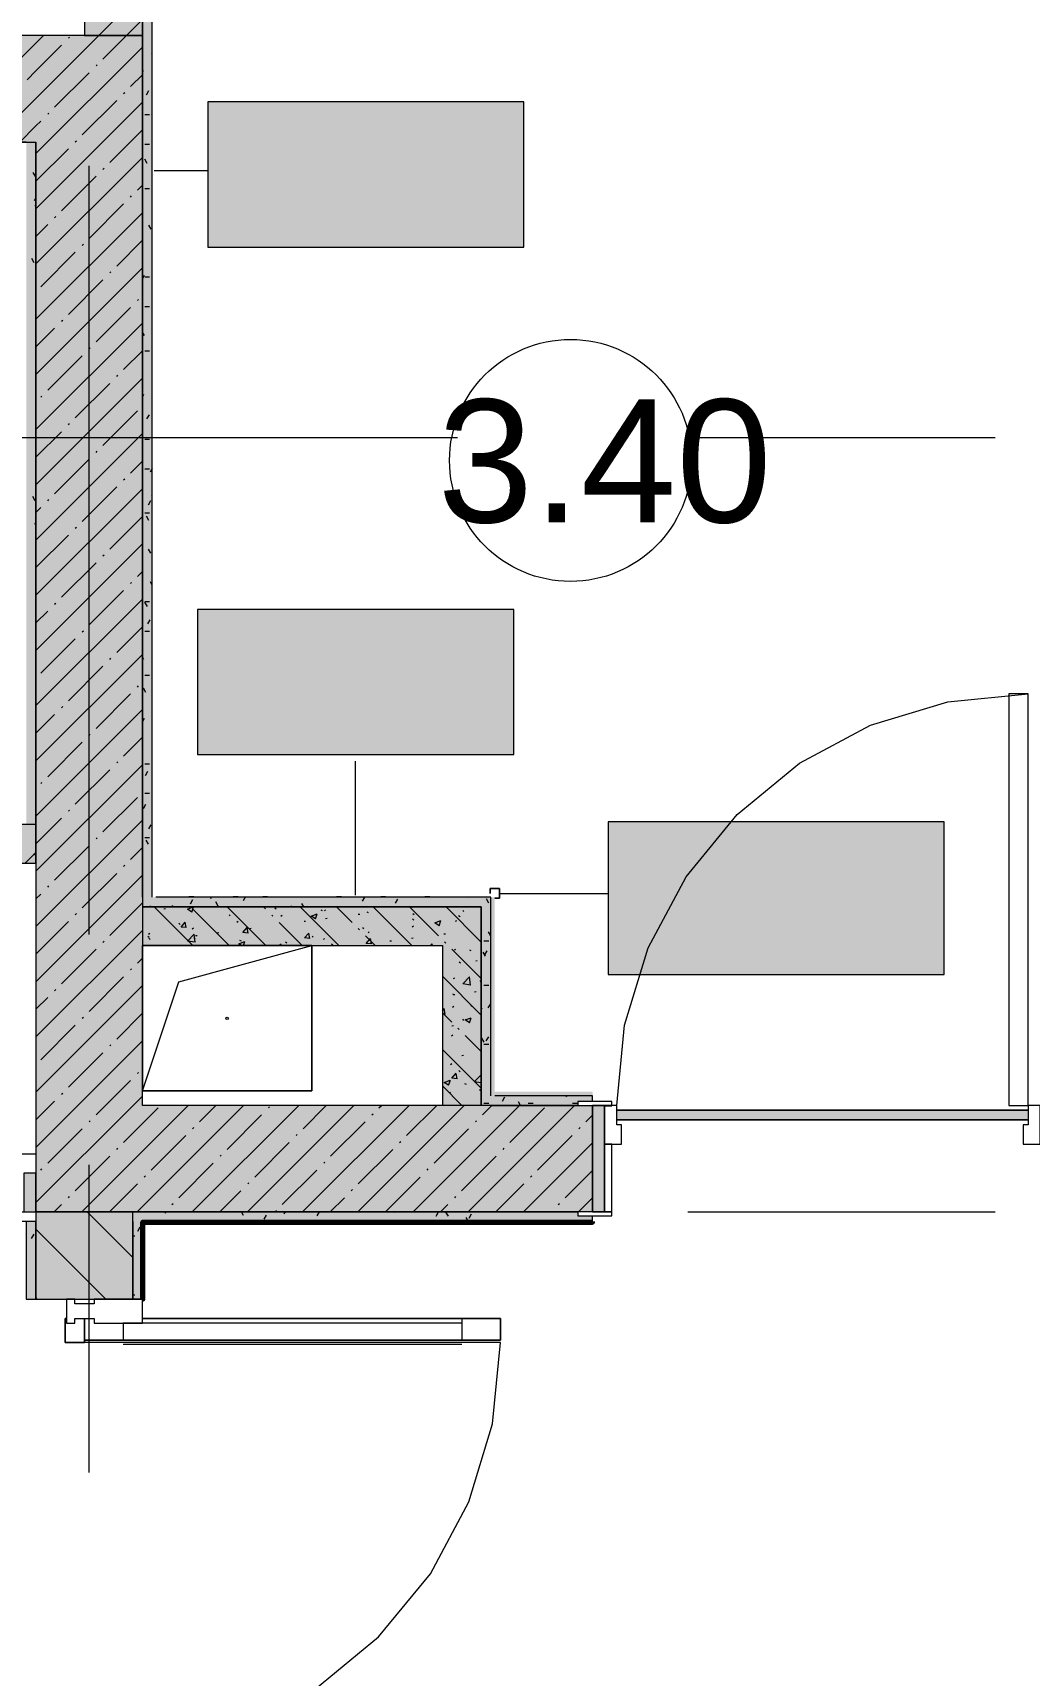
# Model space of a CAD drawing. Header units: millimetres. Extents: x -3817 to 677485, y -22715 to 103890.
# Drawn here: x 650569 to 652628, y 14319 to 17711 of the extents above; entities that cross this region are included whole.
import ezdxf

# ---------------------------------------------------------------- set-up
doc = ezdxf.new("R2010")
doc.units = ezdxf.units.MM
doc.layers.add('PDF _Геометрия', color=7, linetype='Continuous', true_color=0x1d1d1d)
doc.layers.add('PDF _Сплошная заливка', color=7, linetype='Continuous', true_color=0xffffff)
doc.layers.add('PDF _Текст', color=7, linetype='Continuous')
doc.styles.add('PDF GOST-Common', font='arial.ttf')

msp = doc.modelspace()

# ---------------------------------------------------------------- hatches: boundary and pattern name
at = {"layer": 'PDF _Сплошная заливка', "transparency": 33554559}
for points in [[(650675.5, 17705.9), (650795.5, 17705.9), (650795.5, 19405.9), (650675.5, 19405.9), (650675.5, 19391.1)], [(650575.5, 15495.9), (650795.5, 15495.9), (650795.5, 17705.9), (650575.5, 17705.9), (650575.5, 15794.7)], [(649695.5, 15995.9), (650575.5, 15995.9), (650575.5, 16075.9), (648895.5, 16075.9), (648895.5, 15995.9), (649493.8, 15995.9)], [(650575.5, 15995.9), (650575.5, 16015.9), (648815.5, 16015.9), (648815.5, 15995.9), (650211.2, 15995.9)], [(651495.5, 15905.9), (651515.5, 15905.9), (651515.5, 15925.9), (650795.5, 15925.9), (650795.5, 15905.9), (650928.5, 15905.9)], [(651495.5, 15825.9), (651495.5, 15905.9), (650795.5, 15905.9), (650795.5, 15825.9), (651415.5, 15825.9)], [(651515.5, 15495.9), (651695.5, 15495.9), (651695.5, 15503.9), (651725.5, 15503.9), (651725.5, 15515.9), (651515.5, 15515.9)], [(650928.5, 15275.9), (651725.5, 15275.9), (651725.5, 15495.9), (650575.5, 15495.9), (650575.5, 15275.9)], [(650550.5, 15275.9), (650575.5, 15275.9), (650575.5, 15355.9), (650550.5, 15355.9), (650550.5, 15280.9)]]:
    msp.add_hatch(color=256, dxfattribs=at).paths.add_polyline_path(points)
h = msp.add_hatch(color=256, dxfattribs=at)
h.paths.add_polyline_path([(650555.5, 17485.9), (650575.5, 17485.9), (650575.5, 17705.9), (649275.5, 17705.9), (649275.5, 17485.9), (649493.8, 17485.9)], flags=0)
h.paths.add_polyline_path([(646875.5, 17485.9), (647925.5, 17485.9), (647925.5, 17705.9), (646875.5, 17705.9)], flags=0)
at = {"layer": 'PDF _Сплошная заливка', "true_color": 0x494949, "transparency": 33554559}
msp.add_hatch(color=251, dxfattribs=at).paths.add_polyline_path([(652363.3, 15466), (652625.5, 15466), (652625.5, 15486), (651775.5, 15486), (651775.5, 15466)])
at = {"layer": 'PDF _Сплошная заливка', "transparency": 33554559}
h = msp.add_hatch(color=256, dxfattribs=at)
h.paths.add_polyline_path([(650775.5, 12475.9), (650775.5, 13195.9), (650575.5, 13195.9), (650575.5, 12475.9)], flags=0)
h.paths.add_polyline_path([(650575.5, 15095.9), (650775.5, 15095.9), (650775.5, 15275.9), (650575.5, 15275.9), (650575.5, 15255.9)], flags=0)
h = msp.add_hatch(color=256, dxfattribs=at)
h.paths.add_polyline_path([(659537.1, 15255.9), (660395.5, 15255.9), (660395.5, 15275.9), (655075.5, 15275.9), (655075.5, 15255.9), (656667.6, 15255.9)], flags=0)
h.paths.add_polyline_path([(672435.5, 15255.9), (672435.5, 15275.9), (671005.9, 15275.9), (671005.9, 15255.9), (672434.5, 15255.9)], flags=0)
h.paths.add_polyline_path([(661845.5, 15255.9), (669555.9, 15255.9), (669555.9, 15275.9), (661845.5, 15275.9)], flags=0)
h.paths.add_polyline_path([(651695.5, 15255.9), (651725.5, 15255.9), (651725.5, 15267.9), (651695.5, 15267.9), (651695.5, 15275.9), (650775.5, 15275.9), (650775.5, 15255.9), (650928.5, 15255.9)], flags=0)
h.paths.add_polyline_path([(652705.5, 15255.9), (653625.5, 15255.9), (653625.5, 15275.9), (652705.5, 15275.9), (652705.5, 15267.9), (652675.5, 15267.9), (652675.5, 15255.9)], flags=0)

# ---------------------------------------------------------------- linework, layer by layer
at = {"layer": 'PDF _Геометрия', "color": 9, "lineweight": 9, "true_color": 0xc0c0c0}
for points in [[(652675.5, 19098.7), (650795.5, 19098.7), (650795.5, 19405.9), (650675.5, 19405.9), (650675.5, 17705.9), (650795.5, 17705.9), (650575.5, 17705.9), (649795.5, 17705.9), (649795.5, 19405.9), (652655.5, 19405.9)], [(650575.5, 16075.9), (650575.5, 17485.9), (650575.5, 16075.9), (650555.5, 16075.9)], [(650554.5, 16075.9), (648895.5, 16075.9), (648815.5, 16075.9), (648815.5, 15995.9), (650575.5, 15995.9), (650575.5, 15495.9), (650575.5, 15275.9), (651695.5, 15275.9), (650775.5, 15275.9), (650575.5, 15275.9), (650575.5, 15255.9), (650525.5, 15255.9)], [(649595.5, 15275.9), (649595.5, 15255.9), (649875.5, 15255.9), (649875.5, 15275.9), (649875.5, 15395.9), (649775.5, 15395.9), (649775.5, 15995.9), (650575.5, 15995.9)], [(651515.5, 15905.9), (651515.5, 15925.9), (650823.5, 15925.9)], [(651725.5, 15503.9), (651725.5, 15515.9)], [(651725.5, 15275.9), (651725.5, 15495.9)], [(649875.5, 15355.9), (649875.5, 15395.9), (650575.5, 15395.9), (650575.5, 15355.9)], [(650575.5, 15275.9), (650575.5, 15255.9), (650555.5, 15255.9), (650555.5, 15095.9), (650575.5, 15095.9), (650775.5, 15095.9), (650795.5, 15095.9)], [(651725.5, 15255.9), (651725.5, 15267.9)]]:
    msp.add_lwpolyline(points, dxfattribs=at)
at = {"layer": 'PDF _Геометрия', "color": 7, "lineweight": 9}
for points in [[(650795.5, 18998.7), (650795.5, 17705.9), (650795.5, 15925.9), (650795.5, 17705.9), (650795.5, 18998.7), (650795.5, 19018.7), (652069.3, 19018.7), (650795.5, 19018.7), (650795.5, 19098.7)], [(650815.5, 15925.9), (650815.5, 18990.7)], [(650555.5, 17485.9), (649275.5, 17485.9), (650555.5, 17485.9), (650575.5, 17485.9)], [(650819.5, 17426.8), (650930.4, 17426.8)], [(651236.1, 15929.9), (651236.1, 16206.6)], [(650575.5, 16015.9), (650575.5, 16075.9)], [(650795.5, 15925.9), (650795.5, 15905.9), (650795.5, 15825.9)], [(651533.5, 15933.9), (651758, 15933.9)], [(651515.5, 15515.9), (651515.5, 15905.9)], [(651725.5, 15515.9), (651523.5, 15515.9)], [(651515.5, 15495.9), (651695.5, 15495.9), (651515.5, 15495.9), (651495.5, 15495.9), (651415.5, 15495.9)], [(650775.5, 15255.9), (650775.5, 15095.9), (650775.5, 15255.9), (650775.5, 15275.9)], [(650795.5, 15255.9), (651725.5, 15255.9)], [(650795.5, 15095.9), (650795.5, 15254.9)]]:
    msp.add_lwpolyline(points, dxfattribs=at)
at = {"layer": 'PDF _Геометрия', "lineweight": 9}
for points in [[(650485.2, 17485.9), (650575.5, 17576.1), (650705.2, 17705.9), (650795.5, 17796.1)], [(650713.8, 17657.4), (650762.3, 17705.9), (650795.5, 17739.1)], [(650371.2, 17485.9), (650575.5, 17690.1), (650591.2, 17705.9)], [(650557, 17614.7), (650575.5, 17633.1), (650628.3, 17685.9)], [(650575.5, 17462), (650795.5, 17682)], [(650642.5, 17700.2), (650644.9, 17702.6)], [(650699.6, 17643.2), (650701.9, 17645.5)], [(650614, 17557.6), (650685.3, 17628.9)], [(650770.8, 17600.4), (650795.5, 17625)], [(650756.6, 17586.1), (650759, 17588.5)], [(650575.5, 17348), (650795.5, 17568)], [(650599.8, 17543.4), (650602.1, 17545.7)], [(650671.1, 17500.6), (650742.3, 17571.9)], [(650542.3, 17485.9), (650575.5, 17519.1), (650585.5, 17529.1)], [(650728.1, 17443.6), (650795.5, 17511)], [(650575.5, 17405), (650642.5, 17472.1)], [(650656.8, 17486.3), (650659.2, 17488.7)], [(650575.5, 17234), (650795.5, 17454)], [(650628.3, 17343.8), (650699.6, 17415.1)], [(650713.8, 17429.3), (650716.2, 17431.7)], [(650770.8, 17372.3), (650773.2, 17374.7)], [(650785.1, 17386.6), (650795.5, 17396.9)], [(650575.5, 17119.9), (650795.5, 17339.9)], [(650685.3, 17286.8), (650756.6, 17358)], [(650575.5, 17291), (650599.8, 17315.3)], [(650614, 17329.5), (650616.4, 17331.9)], [(650671.1, 17272.5), (650673.4, 17274.9)], [(650742.3, 17229.7), (650795.5, 17282.9)], [(650585.5, 17187), (650656.8, 17258.2)], [(650575.5, 17005.9), (650795.5, 17225.9)], [(650642.5, 17129.9), (650713.8, 17201.2)], [(650728.1, 17215.5), (650730.5, 17217.9)], [(650699.6, 17072.9), (650770.8, 17144.2)], [(650785.1, 17158.5), (650787.5, 17160.8)], [(650575.5, 16891.8), (650795.5, 17111.8)], [(650575.5, 17062.9), (650614, 17101.4)], [(650628.3, 17115.7), (650630.7, 17118.1)], [(650599.8, 16973.1), (650671.1, 17044.4)], [(650685.3, 17058.7), (650687.7, 17061)], [(650756.6, 17015.9), (650795.5, 17054.8)], [(650575.5, 16777.8), (650795.5, 16997.8)], [(650742.3, 17001.6), (650744.7, 17004)], [(650656.8, 16916.1), (650728.1, 16987.4)], [(650585.5, 16958.9), (650587.9, 16961.2)], [(650713.8, 16859.1), (650785.1, 16930.4)], [(650642.5, 16901.8), (650644.9, 16904.2)], [(650575.5, 16834.8), (650628.3, 16887.6)], [(650575.5, 16663.7), (650795.5, 16883.7)], [(650614, 16759.3), (650685.3, 16830.6)], [(650699.6, 16844.8), (650701.9, 16847.2)], [(650770.8, 16802.1), (650795.5, 16826.7)], [(650575.5, 16549.7), (650795.5, 16769.7)], [(650671.1, 16702.3), (650742.3, 16773.5)], [(650756.6, 16787.8), (650759, 16790.2)], [(650575.5, 16720.7), (650585.5, 16730.8)], [(650599.8, 16745), (650602.1, 16747.4)], [(650728.1, 16645.2), (650795.5, 16712.6)], [(650575.5, 16606.7), (650642.5, 16673.7)], [(650656.8, 16688), (650659.2, 16690.4)], [(650575.5, 16435.6), (650795.5, 16655.6)], [(650713.8, 16631), (650716.2, 16633.3)], [(650628.3, 16545.4), (650699.6, 16616.7)], [(650785.1, 16588.2), (650795.5, 16598.6)], [(650685.3, 16488.4), (650756.6, 16559.7)], [(650770.8, 16574), (650773.2, 16576.3)], [(650575.5, 16321.6), (650795.5, 16541.6)], [(650614, 16531.2), (650616.4, 16533.6)], [(650575.5, 16492.6), (650599.8, 16516.9)], [(650585.5, 16388.6), (650656.8, 16459.9)], [(650671.1, 16474.2), (650673.4, 16476.5)], [(650742.3, 16431.4), (650795.5, 16484.5)], [(650575.5, 16207.5), (650795.5, 16427.5)], [(650642.5, 16331.6), (650713.8, 16402.9)], [(650728.1, 16417.1), (650730.5, 16419.5)], [(650785.1, 16360.1), (650787.5, 16362.5)], [(650628.3, 16317.3), (650630.7, 16319.7)], [(650699.6, 16274.6), (650770.8, 16345.9)], [(650575.5, 16093.5), (650795.5, 16313.5)], [(650575.5, 16264.5), (650614, 16303.1)], [(650685.3, 16260.3), (650687.7, 16262.7)], [(650756.6, 16217.6), (650795.5, 16256.4)], [(650599.8, 16174.8), (650671.1, 16246.1)], [(650575.5, 15979.4), (650795.5, 16199.4)], [(650656.8, 16117.8), (650728.1, 16189)], [(650742.3, 16203.3), (650744.7, 16205.7)], [(650585.5, 16160.5), (650587.9, 16162.9)], [(650713.8, 16060.7), (650785.1, 16132)], [(650575.5, 16036.4), (650628.3, 16089.2)], [(650575.5, 15865.4), (650795.5, 16085.4)], [(650642.5, 16103.5), (650644.9, 16105.9)], [(650699.6, 16046.5), (650701.9, 16048.8)], [(650553.3, 15995.9), (650575.5, 16018)], [(650614, 15960.9), (650685.3, 16032.2)], [(650770.8, 16003.7), (650795.5, 16028.3)], [(650756.6, 15989.5), (650759, 15991.8)], [(650575.5, 15751.3), (650795.5, 15971.3)], [(650599.8, 15946.7), (650602.1, 15949.1)], [(650671.1, 15903.9), (650742.3, 15975.2)], [(650575.5, 15922.4), (650585.5, 15932.4)], [(650728.1, 15846.9), (650795.5, 15914.3)], [(650656.8, 15889.7), (650659.2, 15892)], [(650575.5, 15808.3), (650642.5, 15875.4)], [(650575.5, 15637.3), (650795.5, 15857.3)], [(650628.3, 15747.1), (650699.6, 15818.4)], [(650713.8, 15832.6), (650716.2, 15835)], [(650770.8, 15775.6), (650773.2, 15778)], [(650785.1, 15789.9), (650795.5, 15800.2)], [(650575.5, 15523.2), (650795.5, 15743.2)], [(650685.3, 15690.1), (650756.6, 15761.4)], [(650575.5, 15694.3), (650599.8, 15718.6)], [(650614, 15732.8), (650616.4, 15735.2)], [(650671.1, 15675.8), (650673.4, 15678.2)], [(650742.3, 15633), (650795.5, 15686.2)], [(650585.5, 15590.3), (650656.8, 15661.6)], [(650575.5, 15409.2), (650662.2, 15495.9), (650795.5, 15629.2)], [(650728.1, 15618.8), (650730.5, 15621.2)], [(650642.5, 15533.3), (650713.8, 15604.5)], [(650699.6, 15476.2), (650719.2, 15495.9), (650770.8, 15547.5)], [(650785.1, 15561.8), (650787.5, 15564.1)], [(650575.5, 15295.1), (650776.2, 15495.9), (650795.5, 15515.1)], [(650575.5, 15466.2), (650605.1, 15495.9), (650614, 15504.7)], [(650628.3, 15519), (650630.7, 15521.4)], [(650670.3, 15275.9), (650890.3, 15495.9)], [(650756.6, 15419.2), (650827.9, 15490.5)], [(650784.3, 15275.9), (651004.3, 15495.9)], [(650898.4, 15275.9), (651118.4, 15495.9)], [(650913.4, 15462), (650947.3, 15495.9)], [(650970.4, 15404.9), (651041.7, 15476.2)], [(651012.4, 15275.9), (651232.4, 15495.9)], [(651056, 15490.5), (651058.3, 15492.9)], [(651126.5, 15275.9), (651346.5, 15495.9)], [(651127.3, 15447.7), (651175.4, 15495.9)], [(651240.5, 15275.9), (651460.5, 15495.9)], [(651269.8, 15476.2), (651272.2, 15478.6)], [(651284.1, 15490.5), (651289.4, 15495.9)], [(651341.1, 15433.5), (651403.5, 15495.9)], [(651354.6, 15275.9), (651574.6, 15495.9)], [(651468.6, 15275.9), (651688.6, 15495.9)], [(651497.9, 15476.2), (651517.5, 15495.9)], [(651554.9, 15419.2), (651626.2, 15490.5)], [(651711.8, 15462), (651725.5, 15475.7)], [(650599.8, 15376.4), (650671.1, 15447.7)], [(650685.3, 15462), (650687.7, 15464.3)], [(650899.2, 15447.7), (650901.5, 15450.1)], [(651184.3, 15390.7), (651255.6, 15462)], [(651398.1, 15376.4), (651469.4, 15447.7)], [(651483.7, 15462), (651486, 15464.3)], [(651697.5, 15447.7), (651699.9, 15450.1)], [(650742.3, 15404.9), (650744.7, 15407.3)], [(650813.6, 15362.2), (650884.9, 15433.5)], [(651027.5, 15347.9), (651098.7, 15419.2)], [(651113, 15433.5), (651115.4, 15435.8)], [(651241.3, 15333.7), (651312.6, 15404.9)], [(651326.8, 15419.2), (651329.2, 15421.6)], [(651540.7, 15404.9), (651543.1, 15407.3)], [(651582.7, 15275.9), (651725.5, 15418.7)], [(651612, 15362.2), (651683.2, 15433.5)], [(650656.8, 15319.4), (650728.1, 15390.7)], [(650870.6, 15305.2), (650941.9, 15376.4)], [(650956.2, 15390.7), (650958.5, 15393.1)], [(651170, 15376.4), (651172.4, 15378.8)], [(651455.1, 15319.4), (651526.4, 15390.7)], [(650585.5, 15362.2), (650587.9, 15364.6)], [(650799.4, 15347.9), (650801.7, 15350.3)], [(651013.2, 15333.7), (651015.6, 15336)], [(651084.5, 15290.9), (651155.8, 15362.2)], [(651298.3, 15276.6), (651369.6, 15347.9)], [(651383.9, 15362.2), (651386.2, 15364.6)], [(651597.7, 15347.9), (651600.1, 15350.3)], [(651669, 15305.2), (651725.5, 15361.6)], [(650642.5, 15305.2), (650644.9, 15307.5)], [(650727.3, 15275.9), (650785.1, 15333.7)], [(650955.4, 15275.9), (650998.9, 15319.4)], [(651183.5, 15275.9), (651212.8, 15305.2)], [(651227, 15319.4), (651229.4, 15321.8)], [(651440.9, 15305.2), (651443.3, 15307.5)], [(651525.6, 15275.9), (651583.4, 15333.7)], [(651696.7, 15275.9), (651725.5, 15304.6)], [(650613.2, 15275.9), (650628.3, 15290.9)], [(650775.5, 15181.6), (650681.2, 15275.9)], [(650841.3, 15275.9), (650842.1, 15276.6)], [(650856.4, 15290.9), (650858.8, 15293.3)], [(651070.2, 15276.6), (651072.6, 15279)], [(651411.6, 15275.9), (651426.6, 15290.9)], [(651639.7, 15275.9), (651640.5, 15276.6)], [(651654.7, 15290.9), (651657.1, 15293.3)], [(650719.8, 15095.9), (650575.5, 15240.1)], [(650578.3, 15095.9), (650575.5, 15098.7)]]:
    msp.add_lwpolyline(points, dxfattribs=at)
at = {"layer": 'PDF _Геометрия', "color": 253, "lineweight": 9, "true_color": 0x9b9b9b}
for points in [[(650815.5, 17668.1), (650814.5, 17669.7)], [(650797.2, 17633.3), (650795.5, 17630.4)], [(650808.3, 17591.7), (650803.3, 17583)], [(650800.2, 17542.6), (650810.3, 17542.6)], [(650815.5, 17543.1), (650814.5, 17541.3)], [(650800.2, 17481.6), (650810.3, 17481.6)], [(650805.4, 17441.6), (650800.4, 17450.3)], [(650574.9, 17414.1), (650569.9, 17422.8)], [(650575.5, 17371.2), (650571.7, 17364.7)], [(650800.2, 17390.2), (650810.3, 17390.2)], [(650575.5, 17352.2), (650574, 17354.8)], [(650813.6, 17305.6), (650808.6, 17314.3)], [(650571.9, 17236.4), (650566.9, 17245.1)], [(650799.1, 17209.9), (650795.5, 17203.6)], [(650800.2, 17207.3), (650810.3, 17207.3)], [(650800.2, 17146.3), (650810.3, 17146.3)], [(650799.5, 17086.2), (650795.5, 17093.1)], [(650800.2, 17054.9), (650810.3, 17054.9)], [(650798, 16964.1), (650795.5, 16959.8)], [(650809.1, 16922.5), (650804.1, 16913.8)], [(650800.2, 16872), (650810.3, 16872)], [(650800.2, 16811.1), (650810.3, 16811.1)], [(650815.5, 16811.6), (650811.2, 16804.1)], [(650574.1, 16745), (650569.1, 16753.7)], [(650812.1, 16744.8), (650807.1, 16736.1)], [(650815.5, 16753.7), (650814.8, 16754.8)], [(650575.5, 16700.7), (650572.5, 16695.5)], [(650800.2, 16719.6), (650810.3, 16719.6)], [(650808.7, 16704.4), (650803.7, 16713.1)], [(650812.8, 16636.4), (650807.8, 16645.1)], [(650815.5, 16570.8), (650811.9, 16577.1)], [(650800.2, 16536.7), (650810.3, 16536.7)], [(650805.7, 16526.7), (650800.7, 16535.4)], [(650811, 16499.1), (650806, 16490.3)], [(650800.2, 16475.8), (650810.3, 16475.8)], [(650798.6, 16417.1), (650795.5, 16422.6)], [(650802.7, 16349), (650797.7, 16357.7)], [(650800.2, 16384.3), (650810.3, 16384.3)], [(650798.8, 16295), (650795.5, 16289.2)], [(650575.5, 16274), (650574.4, 16272.1)], [(650800.2, 16201.5), (650810.3, 16201.5)], [(650805.8, 16185.3), (650800.8, 16176.6)], [(650801.8, 16117.3), (650796.7, 16108.5)], [(650800.2, 16140.5), (650810.3, 16140.5)], [(650800.2, 16049.1), (650810.3, 16049.1)], [(650812.9, 16075.6), (650807.9, 16066.9)], [(650575.5, 16011.1), (650572.7, 16015.9), (650572.4, 16016.5)], [(650807.9, 16035.3), (650802.9, 16044)], [(650891.6, 15927.1), (650901.7, 15927.1)], [(650899.2, 15920.2), (650894.1, 15911.5)], [(650937.6, 15925.9), (650935.8, 15922.7)], [(650952.1, 15907.4), (650947.1, 15916.1)], [(650983.1, 15927.1), (650993.1, 15927.1)], [(651008, 15925.9), (651003.8, 15918.6)], [(651044, 15927.1), (651054.1, 15927.1)], [(651129, 15905.9), (651124.8, 15913.1)], [(651196.4, 15927.1), (651206.5, 15927.1)], [(651254.4, 15925.9), (651249.6, 15917.5)], [(651287.9, 15927.1), (651297.9, 15927.1)], [(651322.6, 15922.1), (651317.6, 15913.4)], [(651379.3, 15927.1), (651389.4, 15927.1)], [(651470, 15924.8), (651469.4, 15925.9)], [(651511.6, 15913.6), (651506.6, 15922.3)], [(650812.2, 15905.9), (650811.1, 15907.9)], [(650857.5, 15909.1), (650855.7, 15905.9)], [(651103.3, 15908), (651102.1, 15905.9)], [(651234.6, 15905.9), (651234.5, 15906)], [(651496.2, 15857.1), (651495.5, 15855.8)], [(651515.5, 15846), (651510.7, 15854.3)], [(651504.6, 15804), (651499.5, 15812.7)], [(651501.2, 15835.7), (651511.3, 15835.7)], [(651507.4, 15815.4), (651502.4, 15806.7)], [(651501.2, 15744.3), (651511.3, 15744.3)], [(651497.5, 15694.3), (651495.5, 15697.8)], [(651514.5, 15705.8), (651509.4, 15697.1)], [(651501.6, 15626.3), (651496.6, 15635)], [(651501.2, 15622.3), (651511.3, 15622.3)], [(651510.4, 15637.7), (651505.4, 15629)], [(651543.9, 15512.8), (651538.8, 15504.1)], [(651672.2, 15513.6), (651670.9, 15515.9)], [(651501.2, 15500.4), (651511.3, 15500.4)], [(651576.9, 15495.9), (651572.8, 15503)], [(651592.7, 15500.4), (651602.7, 15500.4)], [(651684.1, 15500.4), (651694.2, 15500.4)], [(650843.9, 15275.9), (650842.2, 15272.8)], [(651004.1, 15268.7), (651000, 15275.9)], [(651051.3, 15269.3), (651046.3, 15260.6)], [(651090.3, 15275.9), (651087.9, 15271.7)], [(651160.7, 15275.9), (651155.9, 15267.6)], [(651317.9, 15273.8), (651316.7, 15275.9)], [(651406.7, 15275.3), (651401.7, 15266.5)], [(651427.6, 15266.8), (651422.5, 15275.5)], [(651474.7, 15271.2), (651469.7, 15262.5)], [(651563.6, 15274.9), (651563.1, 15275.9)], [(650790.3, 15244), (650785.3, 15235.3)], [(650905.9, 15255.9), (650904.7, 15258)], [(651009.7, 15258.1), (651008.3, 15255.9)], [(651255.4, 15257), (651254.7, 15255.9)], [(651469.1, 15255.9), (651464.2, 15264.3)], [(650571, 15229.8), (650565.9, 15221.1)], [(650775.5, 15226.1), (650779.8, 15226.1)], [(650775.5, 15104.2), (650779.8, 15104.2)]]:
    msp.add_lwpolyline(points, dxfattribs=at)
at = {"layer": 'PDF _Геометрия', "color": 7, "lineweight": 9}
for points in [[(651583.5, 17568.7), (650930.4, 17568.7), (650930.4, 17268.7), (651583.5, 17268.7)], [(651562.7, 16520.5), (650909.5, 16520.5), (650909.5, 16220.5), (651562.7, 16220.5)], [(652452, 16081.4), (651758, 16081.4), (651758, 15766.1), (652452, 15766.1)], [(652452, 16081.4), (651758, 16081.4), (651758, 15766.1), (652452, 15766.1)], [(650575.5, 16015.9), (650575.5, 15995.9), (650575.5, 16075.9)], [(651523.5, 15923.9), (651533.5, 15923.9), (651533.5, 15943.9), (651514, 15943.9), (651514, 15933.9), (651514, 15943.9), (651533.5, 15943.9), (651533.5, 15923.9)], [(651145.5, 15825.9), (651145.5, 15525.9), (650795.5, 15525.9), (650795.5, 15825.9)], [(650795.5, 15525.9), (650870.5, 15750.9), (651145.5, 15825.9), (651145.5, 15525.9)], [(651145.5, 15825.9), (650795.5, 15825.9), (650795.5, 15525.9), (651145.5, 15525.9)], [(651775.5, 15486), (652625.5, 15486)], [(651775.5, 15466), (652625.5, 15466)], [(650575.5, 15255.9), (650575.5, 15095.9)]]:
    msp.add_lwpolyline(points, close=True, dxfattribs=at)
at = {"layer": 'PDF _Геометрия', "color": 253, "lineweight": 9, "true_color": 0xaaaaaa}
for points in [[(650685.5, 15849), (650685.5, 17436.5)], [(649858.9, 16875.9), (651446.4, 16875.9)], [(651922.7, 16875.9), (652557.7, 16875.9)], [(651775.5, 15495.9), (651791.8, 15661.7), (651840.2, 15821.1), (651918.7, 15968.1), (652024.4, 16096.9), (652153.2, 16202.6), (652300.2, 16281.2), (652459.6, 16329.5), (652625.5, 16345.9)], [(650685.5, 14737.8), (650685.5, 15372.8)], [(649858.9, 15275.9), (651446.4, 15275.9)], [(651922.7, 15275.9), (652557.7, 15275.9)], [(650638.5, 13235.9), (650635.5, 13235.9), (650635.5, 13285.9), (650675.5, 13285.9), (651535.5, 13285.9), (651519, 13453.6), (651470, 13615), (651390.5, 13763.6), (651283.6, 13894), (651153.3, 14000.9), (651004.6, 14080.4), (650843.3, 14129.3), (650675.5, 14145.9), (650843.3, 14162.4), (651004.6, 14211.3), (651153.3, 14290.8), (651283.6, 14397.7), (651390.5, 14528.1), (651470, 14676.7), (651519, 14838.1), (651535.5, 15005.9), (650675.5, 15005.9), (650675.5, 15055.9)], [(650638.5, 15055.9), (650635.5, 15055.9), (650635.5, 15005.9), (650675.5, 15005.9)], [(651455.5, 15045.9), (650755.5, 15045.9), (650755.5, 15010.9)], [(651455.5, 15055.9), (651455.5, 15010.9)], [(651455.5, 15001.9), (650755.5, 15001.9)]]:
    msp.add_lwpolyline(points, dxfattribs=at)
at = {"layer": 'PDF _Геометрия', "color": 253, "lineweight": 13, "true_color": 0xaaaaaa}
for points in [[(652625.5, 16345.9), (652585.5, 16345.9), (652585.5, 15495.9), (652625.5, 15495.9)], [(651765.5, 15495.9), (651765.5, 15503.9), (651695.5, 15503.9), (651695.5, 15495.9)], [(651750.5, 15275.9), (651750.5, 15495.9), (651725.5, 15495.9), (651725.5, 15275.9)], [(651775.5, 15495.9), (651750.5, 15495.9), (651750.5, 15415.9), (651785.5, 15415.9), (651785.5, 15455.9), (651775.5, 15455.9)], [(651765.5, 15494.9), (651765.5, 15495.9), (651750.5, 15495.9), (651750.5, 15494.9)], [(652625.5, 15495.9), (652625.5, 15455.9), (652615.5, 15455.9), (652615.5, 15415.9), (652650.5, 15415.9), (652650.5, 15495.9)], [(651765.5, 15275.9), (651765.5, 15415.9), (651750.5, 15415.9), (651750.5, 15275.9)], [(650550.5, 15355.9), (650550.5, 15275.9), (650575.5, 15275.9), (650575.5, 15355.9)], [(651765.5, 15267.9), (651765.5, 15275.9), (651695.5, 15275.9), (651695.5, 15267.9)]]:
    msp.add_lwpolyline(points, close=True, dxfattribs=at)
at = {"layer": 'PDF _Геометрия', "color": 9, "lineweight": 9, "true_color": 0xc0c0c0}
for points in [[(651495.5, 15495.9), (651495.5, 15825.9), (651495.5, 15905.9), (650795.5, 15905.9), (651495.5, 15905.9)], [(650795.5, 15825.9), (651415.5, 15825.9), (651415.5, 15495.9), (650795.5, 15495.9)]]:
    msp.add_lwpolyline(points, close=True, dxfattribs=at)
at = {"layer": 'PDF _Геометрия', "color": 252, "lineweight": 9, "true_color": 0x878787}
for points in [[(650899.5, 15825.9), (650819.5, 15905.9)], [(650839.8, 15901.9), (650843.1, 15902.4)], [(650897.5, 15895.3), (650888.6, 15901.3), (650900.6, 15905.9)], [(650897.5, 15895.2), (650901.1, 15905.9)], [(650974.7, 15826.1), (650899.2, 15901.6)], [(651050.4, 15825.9), (650970.4, 15905.9)], [(650974.6, 15889.8), (650977, 15887.6)], [(651050.1, 15901.6), (651045.8, 15905.9)], [(651065.2, 15886.5), (651062.7, 15889)], [(651069.3, 15904), (651072.1, 15902.2)], [(651080.2, 15905.9), (651080.7, 15905.4)], [(651081.7, 15886.6), (651084.3, 15888.7)], [(651201.2, 15825.9), (651121.2, 15905.9)], [(651153, 15881.1), (651144.2, 15887), (651156.6, 15891.8)], [(651153, 15881), (651156.6, 15891.7)], [(651164.2, 15900), (651167, 15898.2)], [(651171.5, 15898), (651174.1, 15900.1)], [(651173.9, 15881.9), (651177.3, 15882.4)], [(651228.6, 15873.9), (651196.7, 15905.9)], [(651241.3, 15890.8), (651244.6, 15891.2)], [(651259.1, 15896), (651261.9, 15894.2)], [(651352.1, 15825.9), (651272.1, 15905.9)], [(651407.2, 15846.3), (651347.6, 15905.9)], [(651353.5, 15881), (651356, 15878.7)], [(651353.6, 15905.6), (651355.6, 15905.9)], [(651354, 15892), (651356.9, 15890.2)], [(651408.5, 15866.8), (651399.7, 15872.8), (651412.1, 15877.6)], [(651408.5, 15866.7), (651412.2, 15877.5)], [(651495.5, 15833.3), (651423, 15905.9)], [(651442.7, 15876.1), (651445.4, 15878.1)], [(651448.9, 15888), (651451.8, 15886.2)], [(651457.2, 15898.8), (651459.7, 15896.5)], [(650796.1, 15853.8), (650795.5, 15854.5)], [(650806.6, 15845.5), (650809.4, 15843.7)], [(650808.2, 15849.4), (650810.9, 15851.5)], [(650870.9, 15872), (650873.4, 15869.8)], [(650886.2, 15863), (650875.6, 15864), (650884.1, 15874.2)], [(650886.2, 15863), (650884.1, 15874.1)], [(650904.3, 15832.8), (650888.5, 15835.3), (650902.4, 15849.7)], [(650898, 15860.8), (650900.7, 15862.8)], [(650904.3, 15832.8), (650902.4, 15849.7)], [(650905.3, 15846.6), (650908.6, 15847)], [(650949.8, 15852.4), (650953.1, 15852.9)], [(650990.4, 15874.1), (650993, 15876.2)], [(651013.7, 15851.9), (651003.1, 15852.8), (651011.7, 15863)], [(651013.7, 15851.8), (651011.7, 15863)], [(651017.1, 15861.3), (651020.5, 15861.7)], [(651125.8, 15825.9), (651077.8, 15873.9)], [(651129.4, 15876.1), (651132.7, 15876.5)], [(651141.2, 15840.7), (651130.6, 15841.7), (651139.2, 15851.9)], [(651141.3, 15840.7), (651139.2, 15851.8)], [(651146.2, 15845.4), (651148.6, 15843.2)], [(651243.7, 15858.8), (651241.2, 15861.3)], [(651249.9, 15863.2), (651252.3, 15860.9)], [(651276.7, 15825.9), (651256.3, 15846.3)], [(651261.6, 15852.2), (651264.3, 15854.2)], [(651352.9, 15864.7), (651355.6, 15866.7)], [(651418.6, 15850.2), (651422, 15850.6)], [(650795.5, 15832.1), (650796.3, 15832.2)], [(650811.2, 15838.7), (650808.7, 15841.2)], [(650824.1, 15825.9), (650823.8, 15826.1)], [(650901.5, 15841.5), (650904.3, 15839.7)], [(651000.4, 15825.9), (650994.8, 15829.7), (651007.2, 15834.5)], [(650996.4, 15837.5), (650999.2, 15835.7)], [(651004.4, 15825.9), (651007.2, 15834.4)], [(651042.5, 15827.6), (651044.4, 15825.9)], [(651079.5, 15827.5), (651082.2, 15829.5)], [(651091.3, 15833.5), (651094.2, 15831.7)], [(651169.3, 15838.8), (651172, 15840.9)], [(651186.2, 15829.5), (651189.1, 15827.7)], [(651268.8, 15829.6), (651258.1, 15830.5), (651266.7, 15840.7)], [(651268.8, 15829.5), (651266.7, 15840.6)], [(651306.8, 15835.5), (651310.1, 15835.9)], [(651351.3, 15841.3), (651354.6, 15841.8)], [(651391.1, 15825.9), (651394.2, 15829.6)], [(651394.9, 15825.9), (651394.3, 15829.5)], [(651422.3, 15831.2), (651419.7, 15833.7)], [(651495.5, 15758), (651434.8, 15818.6)], [(651440.6, 15816.9), (651443.2, 15818.9)], [(651471, 15817.5), (651473.8, 15815.7)], [(651449.9, 15792.7), (651452.4, 15790.5)], [(651484.2, 15794.8), (651487.5, 15795.3)], [(651495.5, 15682.5), (651415.5, 15762.5)], [(651438.4, 15757.7), (651441.1, 15759.7)], [(651473.6, 15744.5), (651457.8, 15747), (651471.6, 15761.4)], [(651473.6, 15744.5), (651471.6, 15761.4)], [(651492.5, 15753.7), (651495, 15751.4)], [(651436.4, 15726.6), (651439.2, 15724.8)], [(651437.4, 15724.7), (651440.7, 15725.2)], [(651481.9, 15730.6), (651485.2, 15731)], [(651415.5, 15691.7), (651418.9, 15695.8)], [(651434.8, 15667.7), (651415.5, 15687.1)], [(651415.5, 15685.2), (651421, 15684.7)], [(651421, 15684.6), (651418.9, 15695.7)], [(651436.3, 15698.5), (651438.9, 15700.5)], [(651471.4, 15666.3), (651462.6, 15672.3), (651475, 15677)], [(651471.4, 15666.2), (651475, 15677)], [(651473.9, 15702.7), (651476.7, 15700.9)], [(651434.1, 15639.3), (651436.8, 15641.4)], [(651435.1, 15660.5), (651438.4, 15660.9)], [(651449.9, 15652.6), (651447.4, 15655.2)], [(651456.7, 15673.7), (651459.2, 15671.4)], [(651495.5, 15607.1), (651462.5, 15640.1)], [(651495.5, 15531.6), (651415.5, 15611.6)], [(651431.9, 15580.1), (651434.6, 15582.2)], [(651455.7, 15599.2), (651459, 15599.6)], [(651428.1, 15537.4), (651419.3, 15543.3), (651431.7, 15548.1)], [(651428.2, 15537.3), (651431.8, 15548)], [(651445.6, 15550.9), (651435, 15551.9), (651443.6, 15562.1)], [(651445.7, 15550.9), (651443.6, 15562)], [(651449.4, 15567.6), (651451.8, 15565.3)], [(651461.3, 15541.4), (651464.1, 15539.6)], [(651495.5, 15542.2), (651481.3, 15544.4), (651495.2, 15558.8)], [(651495.5, 15556.3), (651495.2, 15558.7)], [(651455.8, 15495.9), (651415.5, 15536.2)], [(651429.8, 15520.9), (651432.4, 15523)], [(651492, 15528.5), (651494.4, 15526.3)]]:
    msp.add_lwpolyline(points, dxfattribs=at)
at = {"layer": 'PDF _Геометрия', "color": 231, "lineweight": 70, "true_color": 0xff80c0}
msp.add_lwpolyline([(650795.5, 15095.9), (650796.5, 15095.9), (650796.5, 15254.9), (651725.5, 15254.9), (651725.5, 15255.9)], dxfattribs=at)
at = {"layer": 'PDF _Геометрия', "color": 231, "lineweight": 9, "true_color": 0xff80c0}
msp.add_lwpolyline([(651725.5, 15255.9), (650795.5, 15255.9), (650795.5, 15254.9), (650795.5, 15095.9)], dxfattribs=at)
at = {"layer": 'PDF _Геометрия', "color": 7, "lineweight": 20}
msp.add_lwpolyline([(650655.5, 15055.9), (650695.5, 15055.9), (650695.5, 15045.9), (650795.5, 15045.9), (650795.5, 15095.9), (650695.5, 15095.9), (650695.5, 15085.9), (650655.5, 15085.9), (650655.5, 15095.9), (650638.5, 15095.9), (650638.5, 15045.9), (650655.5, 15045.9)], close=True, dxfattribs=at)
at = {"layer": 'PDF _Геометрия', "color": 253, "lineweight": 9, "true_color": 0xaaaaaa}
for points in [[(650675.5, 15005.9), (650635.5, 15005.9), (650635.5, 15055.9), (650638.5, 15055.9), (650635.5, 15055.9), (650635.5, 15005.9), (650675.5, 15005.9), (650675.5, 15055.9)], [(650675.5, 15010.9), (650675.5, 15055.9)], [(650795.5, 15055.9), (651535.5, 15055.9), (651535.5, 15010.9), (650675.5, 15010.9), (651535.5, 15010.9), (651535.5, 15055.9)]]:
    msp.add_lwpolyline(points, close=True, dxfattribs=at)
at = {"layer": 'PDF _Геометрия', "color": 253, "lineweight": 13, "true_color": 0xaaaaaa}
msp.add_lwpolyline([(650655.5, 15055.9), (650675.5, 15055.9), (650675.5, 15005.9), (650635.5, 15005.9), (650635.5, 15055.9), (650638.5, 15055.9)], dxfattribs=at)
at = {"layer": 'PDF _Геометрия', "color": 7, "lineweight": 9}
for centre, radius in [((651680.1, 16828.2), 250), ((651680.1, 16828.2), 250), ((650970.5, 15675.9), 2.5)]:
    msp.add_circle(centre, radius, dxfattribs=at)
at = {"layer": 'PDF _Сплошная заливка', "lineweight": 35, "transparency": 33554559}
for points in [[(650815.5, 15925.9), (650815.5, 18998.7), (650795.5, 15925.9), (650795.5, 18998.7)], [(650575.5, 16015.9), (650575.5, 17485.9), (650555.5, 16015.9), (650555.5, 17485.9)], [(651515.5, 15495.9), (651515.5, 15905.9), (651495.5, 15495.9), (651495.5, 15905.9)], [(651415.5, 15495.9), (651495.5, 15495.9), (651415.5, 15825.9), (651495.5, 15825.9)], [(651750.5, 15275.9), (651750.5, 15495.9), (651725.5, 15275.9), (651725.5, 15495.9)], [(650555.5, 15095.9), (650575.5, 15095.9), (650555.5, 15255.9), (650575.5, 15255.9)], [(650795.5, 15095.9), (650795.5, 15255.9), (650775.5, 15095.9), (650775.5, 15255.9)]]:
    msp.add_solid(points, dxfattribs=at)
at = {"layer": 'PDF _Сплошная заливка', "lineweight": 9, "transparency": 33554559}
for points in [[(651583.5, 17568.7), (650930.4, 17568.7), (651583.5, 17268.7), (650930.4, 17268.7)], [(651562.7, 16520.5), (650909.5, 16520.5), (651562.7, 16220.5), (650909.5, 16220.5)], [(652452, 16081.4), (651758, 16081.4), (652452, 15766.1), (651758, 15766.1)]]:
    msp.add_solid(points, dxfattribs=at)
at = {"layer": 'PDF _Сплошная заливка', "color": 1, "lineweight": 35, "transparency": 33554559}
for points in [[(651523.5, 15515.9), (651523.5, 15925.9), (651515.5, 15515.9), (651515.5, 15925.9)], [(651523.5, 15515.9), (651725.5, 15515.9), (651523.5, 15523.9), (651725.5, 15523.9)]]:
    msp.add_solid(points, dxfattribs=at)
at = {"layer": 'PDF _Сплошная заливка', "color": 254, "lineweight": 35, "true_color": 0xffb9dc, "transparency": 33554559}
msp.add_solid([(650795.5, 15095.9), (650796.5, 15095.9), (650795.5, 15254.9)], dxfattribs=at)

# ---------------------------------------------------------------- texts
at = {"layer": 'PDF _Текст', "color": 250, "true_color": 0x3c3c3c, "insert": (651405.4, 16825.4), "char_height": 254, "attachment_point": 4, "style": 'PDF GOST-Common'}
msp.add_mtext('3.40', dxfattribs=at)

doc.saveas('drawing.dxf')
